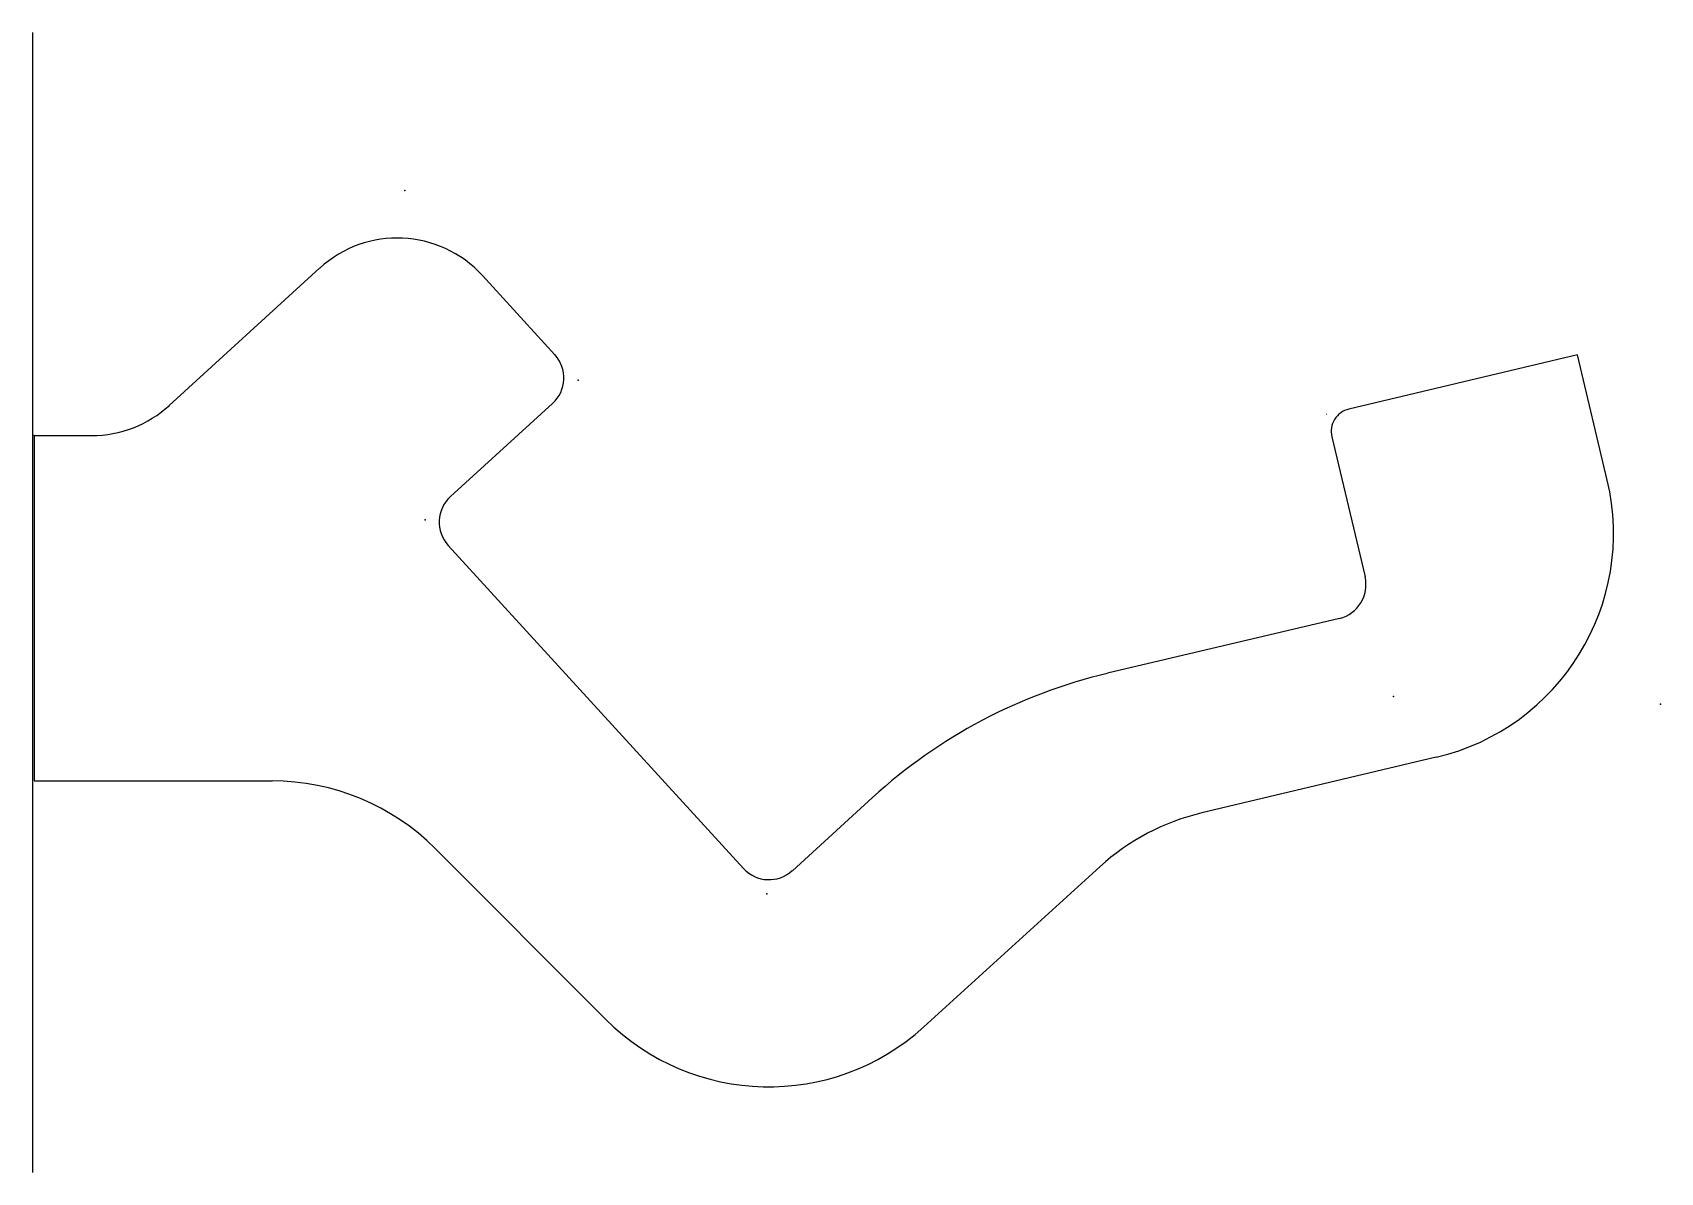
# Model space of a CAD drawing. Header units: millimetres. Extents: x 0 to 141, y -64 to 35.
import ezdxf

# ---------------------------------------------------------------- set-up
doc = ezdxf.new("R2010")
doc.units = ezdxf.units.MM
doc.header["$MEASUREMENT"] = 0
doc.layers.add('keyboard_connector v5_Connector Base', color=7, linetype='Continuous')

msp = doc.modelspace()

# ---------------------------------------------------------------- linework, layer by layer
at = {"layer": 'keyboard_connector v5_Connector Base'}
for p, q in [((-0.13, 35), (-0.13, -64.01)), ((24.79, 14.54), (11.74, 2.62)), ((45.2, 7.02), (38.92, 13.9)), ((134, 7), (114.15, 2.29)), ((136.58, -3.88), (134, 7)), ((36.15, -5.31), (45.01, 2.78)), ((0, 0), (0, -30)), ((0, 0), (5, 0)), ((112.67, -0.11), (115.55, -12.27)), ((61.59, -37.6), (35.96, -9.55)), ((113.32, -15.88), (93.18, -20.65)), ((121.73, -27.95), (101.37, -32.78)), ((0, -30), (20.67, -30)), ((72.78, -31.44), (65.83, -37.8)), ((34.83, -35.87), (49.62, -50.7)), ((77.24, -51.36), (92.53, -37.45))]:
    msp.add_line(p, q, dxfattribs=at)
for centre, radius, start, end in [((31.54, 7.15), 10, 42.4096, 132.4096), ((42.99, 5), 3, 312.4096, 42.4096), ((5, 10), 10, 270, 312.4096), ((112.22, 1.82), 0.01, 103.341, 193.341), ((114.61, 0.35), 2, 103.341, 193.341), ((117.12, -8.49), 20, 283.341, 13.341), ((38.17, -7.52), 3, 132.4096, 222.4096), ((112.63, -12.96), 3, 283.341, 13.341), ((103.78, -65.38), 45.96, 103.341, 132.4096), ((20.67, -50), 20, 44.9324, 90), ((105.99, -52.24), 20, 103.341, 132.3042), ((63.8, -35.58), 3, 222.4096, 312.4096), ((63.78, -36.57), 20, 224.9324, 312.3042)]:
    msp.add_arc(centre, radius, start, end, dxfattribs=at)
for p in [(32.18, 21.28), (47.23, 4.81), (0, 0), (33.94, -7.33), (118.01, -22.67), (141.19, -23.34), (63.61, -39.82)]:
    msp.add_point(p, dxfattribs=at)

doc.saveas('drawing.dxf')
